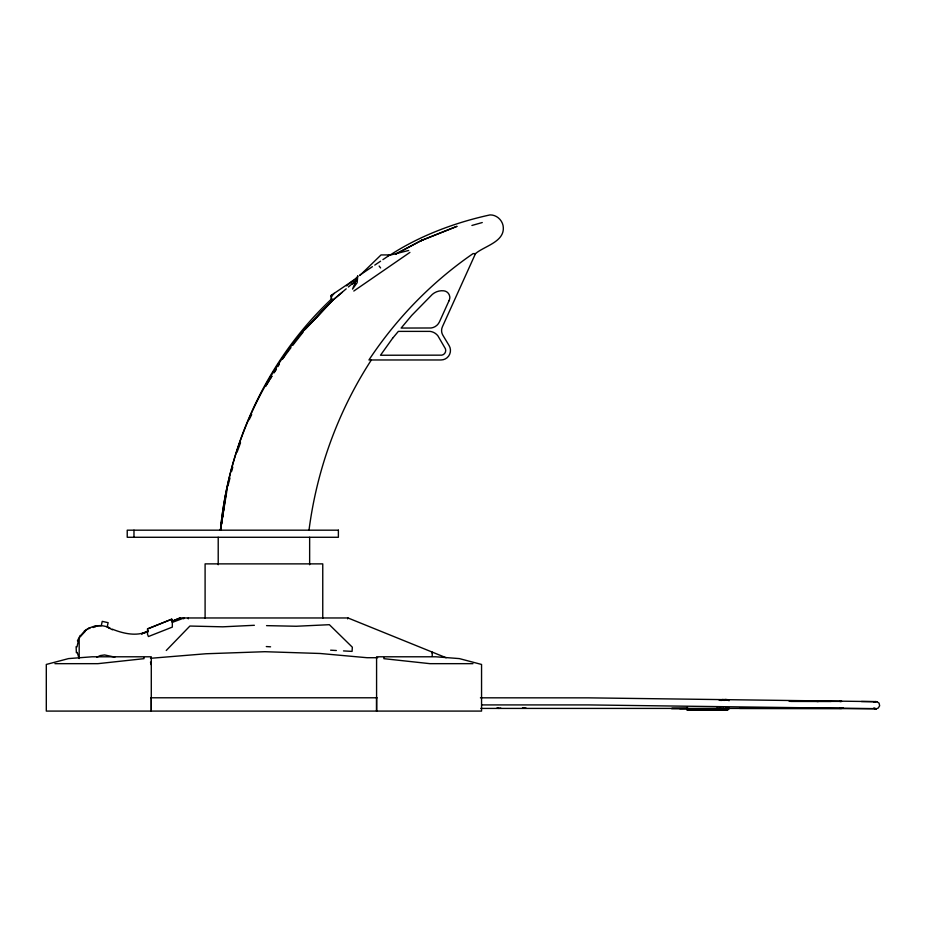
<?xml version="1.0" encoding="UTF-8"?>
<svg xmlns="http://www.w3.org/2000/svg" width="926" height="926" viewBox="0 0 926 926"><rect width="100%" height="100%" fill="white"/><g stroke="black" fill="none" stroke-linecap="round" stroke-linejoin="round"><path stroke-width="1.39" d="M151.285 697.787L151.285 711.087L151.285 656.789L92.125 656.789L68.536 658.594L46.3 664.451L46.3 711.087L481.555 711.087L481.555 664.451L459.319 658.594L435.741 656.789L376.581 656.789L376.581 711.087L376.581 697.787M218.212 564.744L218.212 537.277M383.885 657.576L383.885 658.675L429.953 663.664L472.978 663.664M432.257 653.305L432.257 652.112L432.21 656.013M332.723 300.406L331.369 298.797L331.369 295.255L353.35 280.381L355.352 282.812M225.932 493.164L220.481 530.181C227.148 457.49 255.889 387.08 302.999 331.219L331.242 301.506L346.22 288.819M225.412 497.077L220.481 530.181C228.641 443.056 267.753 358.686 331.867 298.704M227.194 488.778L220.481 530.181L224.474 503.894M224.891 501.128L226.152 492.829M309.006 530.181C316.808 469.714 338.083 411.098 371.349 359.971M227.889 486.069L229.984 477.955M231.72 471.195L232.762 467.132M724.282 709.918A5.394 4.017 -90 0 1 721.204 709.744L720.613 709.744L721.053 708.494M237.033 452.247L240.529 442.744M475.501 253.608L442.385 326.832A9.086 9.086 0 0 0 442.883 335.258L449.098 345.572A9.491 9.491 0 0 1 440.961 359.971L368.93 359.971C396.513 318.312 431.91 281.932 473.082 253.608L475.501 253.608C484.599 245.818 506.059 241.64 503.05 225.469C501.765 219.497 496.209 214.739 490.016 214.913C455.06 222.495 419.409 235.887 390.031 255.125M249.152 419.733L251.687 414.559M265.716 386.142L271.816 376.303M274.061 372.738L276.353 369.023L274.142 372.599M277.858 366.65L279.386 364.173M282.407 359.334L284.676 355.677M265.762 386.003L268.806 381.13M270.334 378.688L271.85 376.257M283.275 357.98L290.961 347.655M292.72 345.41L303.288 331.878M305.048 329.621L332.411 300.649M334.159 293.357L331.369 296.667L331.369 295.255L331.369 298.797M329.772 303.034L302.999 331.219L332.55 300.406L306.992 326.947L307.687 326.241M166.252 650.492L189.899 626.045L222.761 626.821L254.361 625.293M359.786 275.554L381.037 254.928L389.904 254.928L382.913 259.627M348.361 287.014L356.915 279.768M331.242 301.506L342.134 292.373M351.938 284.155L357.378 279.583M346.613 285.868L357.436 277.036M720 700.484L721.516 699.836A5.394 4.017 90 0 1 723.6 699.593M353.801 291.042L409.905 252.404M359.589 275.265L372.414 266.665M374.752 265.102L380.574 261.19M759.679 707.777L756.137 708.089M820.262 707.777L816.72 708.089M843.239 707.777L841.514 708.413L480.791 708.413M874.132 702.255L875.857 701.63L588.623 697.857L480.42 697.822M96.779 657.275L100.205 655.585L104.58 654.948L114.882 657.136M148.322 631.52L141.643 633.778L148.241 631.046C137.025 636.81 123.517 633.65 112.359 629.194M171.958 621.242L179.864 617.966L347.991 617.966L446.147 657.738M148.102 628.812L171.877 619.077L172.884 621.52M172.248 621.242L180.223 617.966M141.643 633.778L148.287 631.3M172.201 622.411L184.158 617.966M526.072 708.089L522.53 707.777M93.179 627.492L95.494 626.775L95.228 625.93L101.27 625.687L102.242 621.358L108.134 622.677L107.161 627.006L112.521 629.807M471.913 225.469L482.261 222.541M387.82 255.68L408.644 250.483M816.998 701.549L818.839 701.387M839.986 701.549L841.815 701.387L789.149 701.341M151.285 662.125L150.487 662.206L151.285 664.775M498.836 708.413L500.804 708.089M150.498 658.305L206 653.756L264.882 651.707L320.014 653.478L367.078 657.715L377.681 657.715M180.223 618.857L179.864 617.966M347.632 618.857L347.991 617.966M54.889 663.664L97.901 663.664L143.981 658.675L143.981 657.576M150.788 697.787L377.067 697.787M718.507 699.709L723.021 699.709M725.371 699.581L723.299 699.836L723.889 699.836A5.382 4.017 -90 0 1 726.968 700.021L726.366 700.01M481.763 704.918L588.612 704.918L876.471 708.703L878.195 708.077L879.654 705.786L879.075 703.135L876.783 701.677L861.412 701.514M497.123 707.777L498.095 708.205M671.963 708.205L687.914 708.205M739.631 708.425L875.718 708.656M679.719 708.691L687.914 708.622M671.593 708.691L688.122 708.691M687.138 709.999L726.898 709.999L687.138 709.999L687.138 707.429M831.12 701.445L790.723 701.399M724.873 709.918L725.452 709.918M839.789 701.341L840.704 701.387M839.488 708.367L841.514 708.413M266.549 625.64L296.251 626.254L329.367 624.691L352.343 647.205L352.077 651.395L343.5 650.909M875.105 701.595L876.783 701.677M266.294 646.568L270.577 646.811M330.628 650.191L336.346 650.515M497.933 708.205L498.998 708.413M839.708 708.089L840.588 708.367M875.545 708.656L873.889 707.881M108.261 627.411L109.893 628.036A22.861 22.861 0 0 0 79.185 638.373L79.185 658.536M720.613 709.744L719.027 707.95M379.162 266.063L380.586 267.938M89.718 628.58L89.463 627.735L84.347 630.965L85.007 631.567L80.909 636.012L80.261 635.41L77.448 640.769L78.316 640.954L76.997 646.857L76.129 646.661L76.372 652.703L77.217 652.436L79.023 658.212M717.303 707.429L717.303 709.999M322.757 618.244L322.757 563.876L205.097 563.876L205.097 618.244M309.643 537.277L309.643 564.744M188.291 617.966L188.291 618.857M183.707 617.966L183.707 618.857M133.981 530.181L133.969 537.277M724.144 700.484A5.371 4.005 -90 0 1 729.028 700.774M729.526 708.309A5.371 4.005 -90 0 1 723.16 707.95M727.963 707.777A3.542 2.639 -90 0 1 725.336 708.089M720.81 707.962A5.371 4.005 -90 0 0 722.396 709.744L721.794 709.744A5.371 4.005 -90 0 1 720.208 707.95M721.782 700.496A5.371 4.005 -90 0 1 722.708 699.848L722.106 699.836A5.371 4.005 -90 0 0 721.18 700.473M357.749 276.017L357.135 282.708L352.54 289.12L357.749 276.017M448.96 300.857L439.491 321.785A10.684 10.684 0 0 1 431.065 327.989L401.143 328.059L411.642 315.5L432.349 294.364A14.955 14.955 0 0 1 443.89 290.833A6.702 6.702 0 0 1 449.7 296.355L449.851 297.35A10.279 10.279 0 0 1 448.96 300.857M392.589 338.279L380.493 355.248L441.795 355.156A4.757 4.757 0 0 0 445.406 348.766L437.882 335.802A11.783 11.783 0 0 0 430.069 331.381L398.354 331.381L392.589 338.279M420.983 240.667L395.46 254.21L423.136 239.614L420.983 240.667L456.842 226.384L420.983 240.667M171.414 619.39L147.512 628.812L147.512 634.252L148.426 636.532L172.329 627.099L172.329 621.659L171.414 619.39M723.565 709.733L722.986 709.744A5.348 3.993 -90 0 0 726.042 709.918L726.644 709.918A5.382 4.017 90 0 1 723.565 709.733M338.384 530.181L127.232 530.181L127.232 537.277L338.384 537.277L338.384 530.181M876.471 708.703L874.804 708.622L876.471 708.703"/></g></svg>
